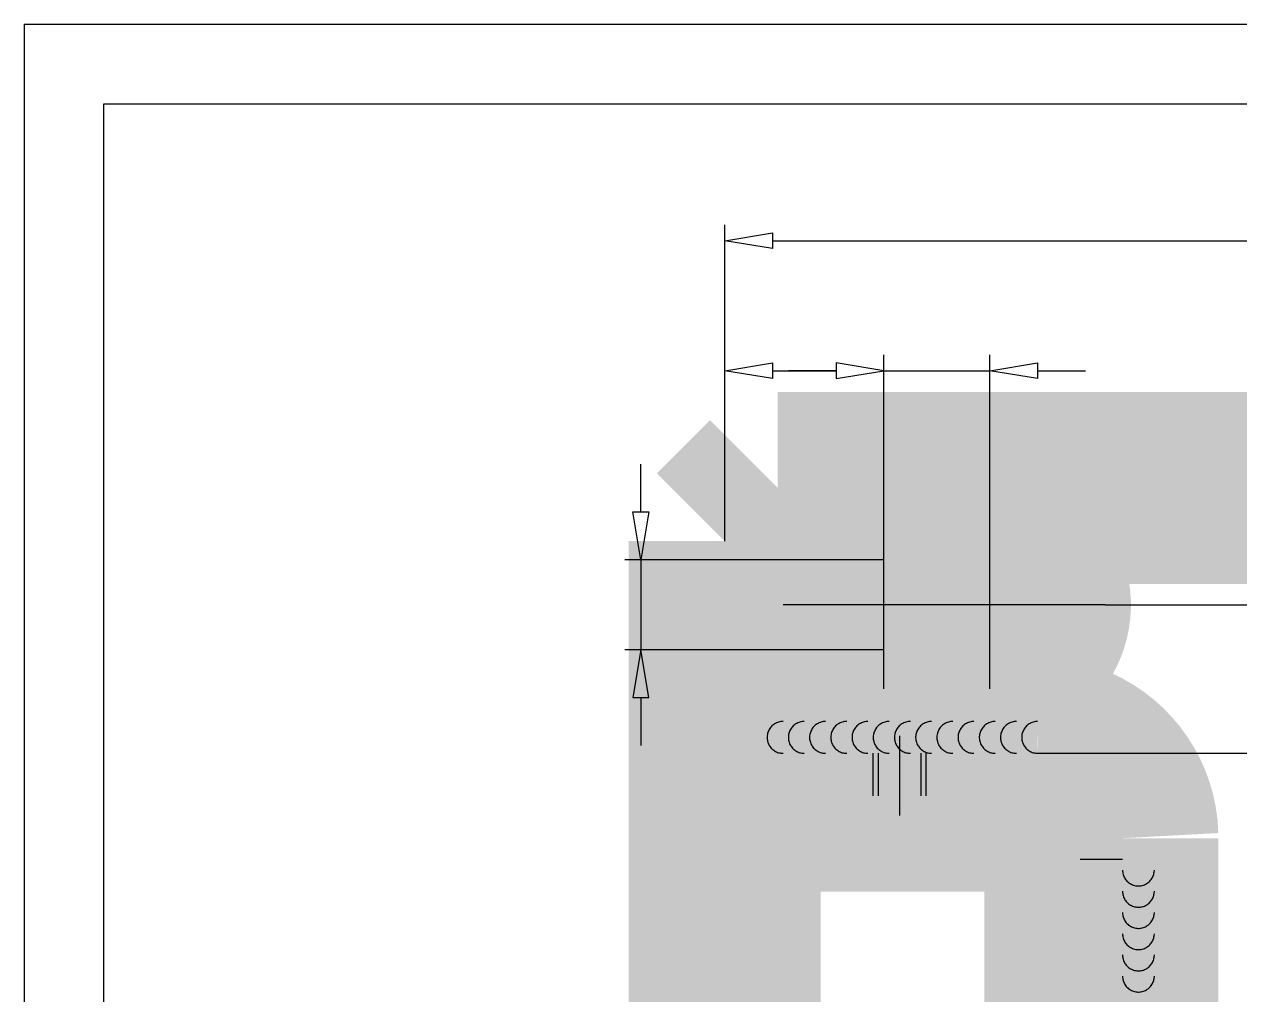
# Model space of a CAD drawing. Extents: x 17.6 to 52.5, y 0.1 to 49.5.
# Drawn here: x 17.65 to 26.61, y 42.29 to 49.45 of the extents above; entities that cross this region are included whole.
import ezdxf

# ---------------------------------------------------------------- set-up
doc = ezdxf.new("R2010")
doc.units = 0
doc.linetypes.add('1', pattern=[50.8, 31.75, -6.35, 6.35, -6.35])
doc.linetypes.add('2', pattern=[15, 12, -3])
doc.layers.get('0').update_dxf_attribs({"linetype": 'CONTINUOUS'})

msp = doc.modelspace()

# ---------------------------------------------------------------- linework, layer by layer
at = {"color": 7}
for points in [[(17.6458, 49.4517), (52.5138, 49.4517)], [(17.6458, 49.4517), (17.6458, 0.1435)], [(18.2328, 48.8647), (51.9268, 48.8647)], [(18.2328, 0.7305), (18.2328, 48.8647)]]:
    msp.add_lwpolyline(points, dxfattribs=at)
at = {"color": 5, "const_width": 0.0000000783}
for points in [[(26.1389, 48.0654), (26.098, 48.0692), (26.0936, 48.049), (26.0866, 48.0324), (26.0769, 48.0194), (26.0651, 48.0101), (26.0518, 48.0046), (26.037, 48.0027), (26.0192, 48.0053), (26.0034, 48.0132), (25.9895, 48.0262), (25.9786, 48.0436), (25.9722, 48.0645), (25.97, 48.0887), (25.9721, 48.1116), (25.9783, 48.1311), (25.9887, 48.1471), (26.0025, 48.159), (26.0188, 48.1661), (26.0377, 48.1685), (26.0498, 48.1674), (26.0611, 48.1642), (26.0716, 48.159), (26.081, 48.152), (26.0889, 48.1438), (26.0954, 48.1344), (26.1319, 48.1396), (26.1012, 48.3205), (25.9436, 48.3205), (25.9436, 48.2792), (26.0701, 48.2792), (26.0872, 48.1846), (26.0678, 48.1968), (26.0479, 48.2042), (26.0273, 48.2067), (26.0011, 48.2031), (25.9777, 48.1925), (25.9572, 48.1747), (25.9414, 48.1514), (25.9319, 48.124), (25.9287, 48.0925), (25.9315, 48.0621), (25.9398, 48.0346), (25.9538, 48.0099), (25.9766, 47.9861), (26.0043, 47.9719), (26.037, 47.9671), (26.0641, 47.9701), (26.0876, 47.9791), (26.1076, 47.994), (26.1232, 48.0139), (26.1337, 48.0377), (26.1389, 48.0654)], [(26.3252, 48.1641), (26.34, 48.1716), (26.352, 48.181), (26.3611, 48.1922), (26.3676, 48.2052), (26.3715, 48.2198), (26.3728, 48.236), (26.3701, 48.2602), (26.3618, 48.2818), (26.348, 48.3006), (26.3295, 48.3151), (26.3075, 48.3239), (26.2818, 48.3268), (26.2559, 48.3238), (26.2336, 48.3149), (26.215, 48.3), (26.2009, 48.2808), (26.1925, 48.2591), (26.1897, 48.2348), (26.191, 48.2191), (26.1948, 48.2049), (26.2012, 48.1921), (26.2103, 48.181), (26.222, 48.1716), (26.2364, 48.1641), (26.2185, 48.1557), (26.2037, 48.1443), (26.1919, 48.13), (26.1835, 48.1133), (26.1784, 48.0946), (26.1767, 48.0738), (26.1799, 48.0453), (26.1895, 48.02), (26.2055, 47.9979), (26.2267, 47.9808), (26.2519, 47.9706), (26.2811, 47.9671), (26.3104, 47.9706), (26.3356, 47.9809), (26.3568, 47.998), (26.3728, 48.0203), (26.3824, 48.046), (26.3856, 48.075), (26.3838, 48.0967), (26.3786, 48.1159), (26.3699, 48.1325), (26.358, 48.1464), (26.3431, 48.1569), (26.3252, 48.1641)], [(26.333, 48.2374), (26.3314, 48.2218), (26.3266, 48.2082), (26.3185, 48.1966), (26.3079, 48.1878), (26.2954, 48.1825), (26.2809, 48.1807), (26.2668, 48.1825), (26.2545, 48.1877), (26.2441, 48.1965), (26.2361, 48.2077), (26.2313, 48.2206), (26.2297, 48.235), (26.2313, 48.25), (26.2363, 48.2634), (26.2445, 48.275), (26.2552, 48.284), (26.2675, 48.2894), (26.2814, 48.2912), (26.2954, 48.2895), (26.3077, 48.2842), (26.3183, 48.2754), (26.3265, 48.2641), (26.3314, 48.2515), (26.333, 48.2374)], [(26.3456, 48.0748), (26.3447, 48.0626), (26.3421, 48.0506), (26.3377, 48.039), (26.3316, 48.0283), (26.3237, 48.0194), (26.3142, 48.0122), (26.3036, 48.0069), (26.2924, 48.0037), (26.2807, 48.0027), (26.2632, 48.0049), (26.2478, 48.0116), (26.2347, 48.0226), (26.2246, 48.0371), (26.2185, 48.054), (26.2165, 48.0733), (26.2186, 48.0929), (26.2248, 48.1102), (26.2352, 48.125), (26.2487, 48.1363), (26.2643, 48.1431), (26.282, 48.1454), (26.2993, 48.1432), (26.3144, 48.1364), (26.3275, 48.1252), (26.3375, 48.1106), (26.3436, 48.0938), (26.3456, 48.0748)], [(23.4298, 47.1063), (23.3889, 47.1102), (23.3846, 47.0899), (23.3775, 47.0733), (23.3678, 47.0603), (23.3561, 47.0511), (23.3428, 47.0455), (23.328, 47.0436), (23.3102, 47.0463), (23.2943, 47.0541), (23.2804, 47.0672), (23.2696, 47.0846), (23.2631, 47.1054), (23.2609, 47.1296), (23.263, 47.1526), (23.2692, 47.172), (23.2796, 47.188), (23.2934, 47.1999), (23.3097, 47.207), (23.3286, 47.2094), (23.3407, 47.2083), (23.352, 47.2052), (23.3625, 47.1999), (23.3719, 47.193), (23.3798, 47.1848), (23.3863, 47.1753), (23.4229, 47.1806), (23.3922, 47.3615), (23.2345, 47.3615), (23.2345, 47.3202), (23.361, 47.3202), (23.3781, 47.2255), (23.3588, 47.2378), (23.3388, 47.2451), (23.3182, 47.2476), (23.292, 47.2441), (23.2686, 47.2334), (23.2482, 47.2157), (23.2323, 47.1923), (23.2228, 47.1649), (23.2196, 47.1335), (23.2224, 47.1031), (23.2308, 47.0755), (23.2447, 47.0508), (23.2675, 47.0271), (23.2953, 47.0128), (23.328, 47.0081), (23.355, 47.0111), (23.3785, 47.02), (23.3985, 47.035), (23.4142, 47.0549), (23.4246, 47.0787), (23.4298, 47.1063)], [(23.5295, 47.0141), (23.5684, 47.0141), (23.5684, 47.2896), (23.5787, 47.2797), (23.591, 47.2698), (23.6053, 47.2599), (23.6199, 47.2508), (23.6336, 47.2433), (23.6462, 47.2375), (23.6462, 47.2793), (23.6254, 47.2915), (23.6063, 47.3053), (23.5891, 47.3206), (23.5744, 47.3367), (23.5629, 47.3524), (23.5546, 47.3677), (23.5295, 47.3677), (23.5295, 47.0141)], [(24.4081, 47.1878), (24.4068, 47.2267), (24.403, 47.2602), (24.3966, 47.2883), (24.3876, 47.3118), (24.3761, 47.3314), (24.3622, 47.3471), (24.3457, 47.3585), (24.3265, 47.3654), (24.3048, 47.3677), (24.2885, 47.3665), (24.2735, 47.3627), (24.26, 47.3563), (24.2479, 47.3476), (24.2373, 47.3366), (24.2282, 47.3234), (24.2205, 47.308), (24.2139, 47.2906), (24.2086, 47.271), (24.2046, 47.2481), (24.2022, 47.2203), (24.2014, 47.1878), (24.2027, 47.1491), (24.2065, 47.1158), (24.2129, 47.0877), (24.2218, 47.0643), (24.2332, 47.0446), (24.2472, 47.0289), (24.2637, 47.0173), (24.2829, 47.0104), (24.3048, 47.0081), (24.3331, 47.0121), (24.3571, 47.0243), (24.3768, 47.0446), (24.3942, 47.08), (24.4046, 47.1278), (24.4081, 47.1878)], [(24.5078, 47.0141), (24.5467, 47.0141), (24.5467, 47.2896), (24.5571, 47.2797), (24.5694, 47.2698), (24.5836, 47.2599), (24.5983, 47.2508), (24.6119, 47.2433), (24.6246, 47.2375), (24.6246, 47.2793), (24.6037, 47.2915), (24.5847, 47.3053), (24.5675, 47.3206), (24.5528, 47.3367), (24.5412, 47.3524), (24.5329, 47.3677), (24.5078, 47.3677), (24.5078, 47.0141)], [(24.3681, 47.1878), (24.3661, 47.1364), (24.36, 47.0979), (24.3499, 47.0723), (24.3367, 47.0564), (24.3217, 47.0468), (24.3048, 47.0436), (24.2878, 47.0468), (24.2728, 47.0564), (24.2597, 47.0725), (24.2495, 47.0981), (24.2435, 47.1365), (24.2414, 47.1878), (24.2435, 47.2393), (24.2495, 47.2778), (24.2597, 47.3033), (24.2729, 47.3192), (24.288, 47.3288), (24.3052, 47.3319), (24.3219, 47.3291), (24.3362, 47.3207), (24.348, 47.3067), (24.3592, 47.2792), (24.3659, 47.2395), (24.3681, 47.1878)], [(21.8698, 45.5271), (21.8698, 45.7364), (21.8294, 45.7364), (21.8294, 45.5271), (21.8698, 45.5271)], [(21.9767, 45.7364), (21.9364, 45.7364), (21.9364, 45.5271), (21.9767, 45.5271), (21.9767, 45.7364)], [(21.8859, 45.4242), (21.8784, 45.4389), (21.869, 45.4509), (21.8578, 45.46), (21.8448, 45.4665), (21.8302, 45.4704), (21.8141, 45.4717), (21.7898, 45.469), (21.7683, 45.4607), (21.7494, 45.4469), (21.7349, 45.4285), (21.7262, 45.4064), (21.7233, 45.3807), (21.7262, 45.3548), (21.7352, 45.3325), (21.75, 45.3139), (21.7692, 45.2998), (21.7909, 45.2914), (21.8153, 45.2886), (21.8309, 45.2899), (21.8451, 45.2937), (21.8579, 45.3001), (21.8691, 45.3092), (21.8784, 45.3209), (21.8859, 45.3353), (21.8944, 45.3174), (21.9058, 45.3026), (21.92, 45.2909), (21.9367, 45.2824), (21.9555, 45.2773), (21.9762, 45.2756), (22.0047, 45.2788), (22.0301, 45.2884), (22.0522, 45.3044), (22.0692, 45.3256), (22.0795, 45.3508), (22.0829, 45.38), (22.0795, 45.4093), (22.0692, 45.4345), (22.052, 45.4557), (22.0298, 45.4717), (22.0041, 45.4813), (21.975, 45.4845), (21.9534, 45.4827), (21.9342, 45.4775), (21.9175, 45.4688), (21.9037, 45.4569), (21.8932, 45.442), (21.8859, 45.4242)], [(21.8126, 45.4319), (21.8283, 45.4303), (21.8419, 45.4255), (21.8535, 45.4174), (21.8623, 45.4068), (21.8676, 45.3943), (21.8693, 45.3798), (21.8676, 45.3657), (21.8623, 45.3534), (21.8536, 45.343), (21.8423, 45.335), (21.8295, 45.3302), (21.815, 45.3286), (21.8, 45.3302), (21.7867, 45.3352), (21.775, 45.3434), (21.766, 45.3541), (21.7606, 45.3664), (21.7588, 45.3803), (21.7606, 45.3943), (21.7659, 45.4066), (21.7747, 45.4172), (21.7859, 45.4254), (21.7986, 45.4303), (21.8126, 45.4319)], [(21.9753, 45.4445), (21.9875, 45.4436), (21.9994, 45.441), (22.0111, 45.4366), (22.0217, 45.4305), (22.0307, 45.4227), (22.0379, 45.4131), (22.0431, 45.4025), (22.0463, 45.3913), (22.0473, 45.3796), (22.0451, 45.3621), (22.0385, 45.3467), (22.0274, 45.3336), (22.0129, 45.3235), (21.996, 45.3174), (21.9767, 45.3154), (21.9571, 45.3175), (21.9399, 45.3237), (21.9251, 45.3341), (21.9137, 45.3476), (21.9069, 45.3632), (21.9046, 45.3809), (21.9069, 45.3982), (21.9136, 45.4133), (21.9248, 45.4264), (21.9394, 45.4365), (21.9562, 45.4425), (21.9753, 45.4445)], [(22.0769, 45.2159), (22.0276, 45.2159), (22.0276, 45.1716), (22.0769, 45.1716), (22.0769, 45.2159)], [(21.9846, 45.1147), (21.9808, 45.0739), (22.0011, 45.0695), (22.0177, 45.0625), (22.0307, 45.0528), (22.0399, 45.041), (22.0455, 45.0277), (22.0473, 45.0129), (22.0447, 44.9951), (22.0369, 44.9793), (22.0238, 44.9653), (22.0064, 44.9545), (21.9856, 44.948), (21.9613, 44.9459), (21.9384, 44.9479), (21.919, 44.9542), (21.903, 44.9646), (21.8911, 44.9783), (21.884, 44.9947), (21.8816, 45.0135), (21.8826, 45.0257), (21.8858, 45.037), (21.8911, 45.0475), (21.898, 45.0569), (21.9062, 45.0648), (21.9157, 45.0713), (21.9104, 45.1078), (21.7295, 45.0771), (21.7295, 44.9195), (21.7708, 44.9195), (21.7708, 45.046), (21.8655, 45.0631), (21.8532, 45.0437), (21.8458, 45.0238), (21.8434, 45.0032), (21.8469, 44.9769), (21.8576, 44.9536), (21.8753, 44.9331), (21.8987, 44.9173), (21.9261, 44.9077), (21.9575, 44.9046), (21.9879, 44.9074), (22.0155, 44.9157), (22.0401, 44.9297), (22.0639, 44.9525), (22.0782, 44.9802), (22.0829, 45.0129), (22.0799, 45.04), (22.0709, 45.0635), (22.056, 45.0835), (22.0361, 45.0991), (22.0123, 45.1095), (21.9846, 45.1147)], [(21.8698, 44.6529), (21.8698, 44.8622), (21.8294, 44.8622), (21.8294, 44.6529), (21.8698, 44.6529)], [(21.9767, 44.8622), (21.9364, 44.8622), (21.9364, 44.6529), (21.9767, 44.6529), (21.9767, 44.8622)]]:
    msp.add_lwpolyline(points, dxfattribs=at)
at = {"color": 5}
for points in [[(22.8129, 45.6396), (22.8129, 47.9731)], [(23.1652, 47.9144), (23.1652, 47.797), (22.8129, 47.8557), (22.8129, 47.8557), (23.1652, 47.9144)], [(23.1652, 47.8557), (29.1134, 47.8557)], [(22.8129, 45.6396), (22.8129, 47.0141)], [(23.987, 45.7899), (23.987, 47.0141)], [(23.987, 45.7899), (23.987, 47.0141)], [(24.7696, 45.7899), (24.7696, 47.0141)], [(23.1652, 46.9554), (23.1652, 46.838), (22.8129, 46.8967), (22.8129, 46.8967), (23.1652, 46.9554)], [(23.1652, 46.8967), (23.6348, 46.8967)], [(23.6348, 46.8967), (23.2826, 46.8967)], [(23.6348, 46.9554), (23.6348, 46.838), (23.987, 46.8967), (23.987, 46.8967), (23.6348, 46.9554)], [(23.6348, 46.9554), (23.6348, 46.838), (23.987, 46.8967), (23.987, 46.8967), (23.6348, 46.9554)], [(23.987, 46.8967), (24.7696, 46.8967)], [(25.1218, 46.9554), (25.1218, 46.838), (24.7696, 46.8967), (24.7696, 46.8967), (25.1218, 46.9554)], [(25.1218, 46.8967), (25.474, 46.8967)], [(22.1943, 45.8548), (22.1943, 46.207)], [(22.1356, 45.8548), (22.253, 45.8548), (22.1943, 45.5026), (22.1943, 45.5026), (22.1356, 45.8548)], [(23.987, 45.5026), (22.0769, 45.5026)], [(22.1943, 45.5026), (22.1943, 44.8373)], [(25.6208, 45.17), (31.9166, 45.17)], [(23.987, 44.8373), (22.0769, 44.8373)], [(22.1356, 44.4851), (22.253, 44.4851), (22.1943, 44.8373), (22.1943, 44.8373), (22.1356, 44.4851)], [(22.1943, 44.4851), (22.1943, 44.1329)], [(23.2434, 44.309), (23.2352, 44.3088), (23.2271, 44.3079), (23.219, 44.3065), (23.2111, 44.3045), (23.2033, 44.302), (23.1957, 44.2989), (23.1883, 44.2953), (23.1812, 44.2912), (23.1744, 44.2866), (23.168, 44.2816), (23.1619, 44.2761), (23.1562, 44.2702), (23.1509, 44.2639), (23.1461, 44.2573), (23.1417, 44.2503), (23.1379, 44.2431), (23.1346, 44.2356), (23.1318, 44.2279), (23.1295, 44.22), (23.1278, 44.212), (23.1267, 44.2039), (23.1261, 44.1957), (23.1261, 44.1875), (23.1267, 44.1794), (23.1278, 44.1713), (23.1295, 44.1632), (23.1318, 44.1554), (23.1346, 44.1477), (23.1379, 44.1402), (23.1417, 44.1329), (23.1461, 44.126), (23.1509, 44.1194), (23.1562, 44.1131), (23.1619, 44.1072), (23.168, 44.1017), (23.1744, 44.0967), (23.1812, 44.0921), (23.1883, 44.088), (23.1957, 44.0844), (23.2033, 44.0813), (23.2111, 44.0788), (23.219, 44.0768), (23.2271, 44.0754), (23.2434, 44.0742)], [(23.4, 44.309), (23.3918, 44.3088), (23.3836, 44.3079), (23.3755, 44.3065), (23.3676, 44.3045), (23.3598, 44.302), (23.3522, 44.2989), (23.3448, 44.2953), (23.3377, 44.2912), (23.3309, 44.2866), (23.3245, 44.2816), (23.3184, 44.2761), (23.3127, 44.2702), (23.3074, 44.2639), (23.3026, 44.2573), (23.2983, 44.2503), (23.2944, 44.2431), (23.2911, 44.2356), (23.2883, 44.2279), (23.286, 44.22), (23.2843, 44.212), (23.2832, 44.2039), (23.2826, 44.1957), (23.2826, 44.1875), (23.2832, 44.1794), (23.2843, 44.1713), (23.286, 44.1632), (23.2883, 44.1554), (23.2911, 44.1477), (23.2944, 44.1402), (23.2983, 44.1329), (23.3026, 44.126), (23.3074, 44.1194), (23.3127, 44.1131), (23.3184, 44.1072), (23.3245, 44.1017), (23.3309, 44.0967), (23.3377, 44.0921), (23.3448, 44.088), (23.3522, 44.0844), (23.3598, 44.0813), (23.3676, 44.0788), (23.3755, 44.0768), (23.3836, 44.0754), (23.4, 44.0742)], [(23.5565, 44.309), (23.5483, 44.3088), (23.5401, 44.3079), (23.5321, 44.3065), (23.5241, 44.3045), (23.5163, 44.302), (23.5087, 44.2989), (23.5014, 44.2953), (23.4943, 44.2912), (23.4875, 44.2866), (23.481, 44.2816), (23.4749, 44.2761), (23.4692, 44.2702), (23.464, 44.2639), (23.4592, 44.2573), (23.4548, 44.2503), (23.451, 44.2431), (23.4476, 44.2356), (23.4448, 44.2279), (23.4426, 44.22), (23.4409, 44.212), (23.4397, 44.2039), (23.4392, 44.1957), (23.4392, 44.1875), (23.4397, 44.1794), (23.4409, 44.1713), (23.4426, 44.1632), (23.4448, 44.1554), (23.4476, 44.1477), (23.451, 44.1402), (23.4548, 44.1329), (23.4592, 44.126), (23.464, 44.1194), (23.4692, 44.1131), (23.4749, 44.1072), (23.481, 44.1017), (23.4875, 44.0967), (23.4943, 44.0921), (23.5014, 44.088), (23.5087, 44.0844), (23.5163, 44.0813), (23.5241, 44.0788), (23.5321, 44.0768), (23.5401, 44.0754), (23.5565, 44.0742)], [(23.713, 44.309), (23.7048, 44.3088), (23.6967, 44.3079), (23.6886, 44.3065), (23.6807, 44.3045), (23.6729, 44.302), (23.6653, 44.2989), (23.6579, 44.2953), (23.6508, 44.2912), (23.644, 44.2866), (23.6376, 44.2816), (23.6315, 44.2761), (23.6258, 44.2702), (23.6205, 44.2639), (23.6157, 44.2573), (23.6113, 44.2503), (23.6075, 44.2431), (23.6042, 44.2356), (23.6014, 44.2279), (23.5991, 44.22), (23.5974, 44.212), (23.5963, 44.2039), (23.5957, 44.1957), (23.5957, 44.1875), (23.5963, 44.1794), (23.5974, 44.1713), (23.5991, 44.1632), (23.6014, 44.1554), (23.6042, 44.1477), (23.6075, 44.1402), (23.6113, 44.1329), (23.6157, 44.126), (23.6205, 44.1194), (23.6258, 44.1131), (23.6315, 44.1072), (23.6376, 44.1017), (23.644, 44.0967), (23.6508, 44.0921), (23.6579, 44.088), (23.6653, 44.0844), (23.6729, 44.0813), (23.6807, 44.0788), (23.6886, 44.0768), (23.6967, 44.0754), (23.713, 44.0742)], [(23.8696, 44.309), (23.8614, 44.3088), (23.8532, 44.3079), (23.8451, 44.3065), (23.8372, 44.3045), (23.8294, 44.302), (23.8218, 44.2989), (23.8144, 44.2953), (23.8073, 44.2912), (23.8005, 44.2866), (23.7941, 44.2816), (23.788, 44.2761), (23.7823, 44.2702), (23.777, 44.2639), (23.7722, 44.2573), (23.7679, 44.2503), (23.764, 44.2431), (23.7607, 44.2356), (23.7579, 44.2279), (23.7556, 44.22), (23.7539, 44.212), (23.7528, 44.2039), (23.7522, 44.1957), (23.7522, 44.1875), (23.7528, 44.1794), (23.7539, 44.1713), (23.7556, 44.1632), (23.7579, 44.1554), (23.7607, 44.1477), (23.764, 44.1402), (23.7679, 44.1329), (23.7722, 44.126), (23.777, 44.1194), (23.7823, 44.1131), (23.788, 44.1072), (23.7941, 44.1017), (23.8005, 44.0967), (23.8073, 44.0921), (23.8144, 44.088), (23.8218, 44.0844), (23.8294, 44.0813), (23.8372, 44.0788), (23.8451, 44.0768), (23.8532, 44.0754), (23.8696, 44.0742)], [(24.0261, 44.309), (24.0179, 44.3088), (24.0097, 44.3079), (24.0017, 44.3065), (23.9937, 44.3045), (23.9859, 44.302), (23.9783, 44.2989), (23.971, 44.2953), (23.9639, 44.2912), (23.9571, 44.2866), (23.9506, 44.2816), (23.9445, 44.2761), (23.9388, 44.2702), (23.9336, 44.2639), (23.9288, 44.2573), (23.9244, 44.2503), (23.9206, 44.2431), (23.9172, 44.2356), (23.9144, 44.2279), (23.9122, 44.22), (23.9105, 44.212), (23.9093, 44.2039), (23.9088, 44.1957), (23.9088, 44.1875), (23.9093, 44.1794), (23.9105, 44.1713), (23.9122, 44.1632), (23.9144, 44.1554), (23.9172, 44.1477), (23.9206, 44.1402), (23.9244, 44.1329), (23.9288, 44.126), (23.9336, 44.1194), (23.9388, 44.1131), (23.9445, 44.1072), (23.9506, 44.1017), (23.9571, 44.0967), (23.9639, 44.0921), (23.971, 44.088), (23.9783, 44.0844), (23.9859, 44.0813), (23.9937, 44.0788), (24.0017, 44.0768), (24.0097, 44.0754), (24.0261, 44.0742)], [(24.1826, 44.309), (24.1744, 44.3088), (24.1663, 44.3079), (24.1582, 44.3065), (24.1503, 44.3045), (24.1425, 44.302), (24.1349, 44.2989), (24.1275, 44.2953), (24.1204, 44.2912), (24.1136, 44.2866), (24.1072, 44.2816), (24.1011, 44.2761), (24.0954, 44.2702), (24.0901, 44.2639), (24.0853, 44.2573), (24.081, 44.2503), (24.0771, 44.2431), (24.0738, 44.2356), (24.071, 44.2279), (24.0687, 44.22), (24.067, 44.212), (24.0659, 44.2039), (24.0653, 44.1957), (24.0653, 44.1875), (24.0659, 44.1794), (24.067, 44.1713), (24.0687, 44.1632), (24.071, 44.1554), (24.0738, 44.1477), (24.0771, 44.1402), (24.081, 44.1329), (24.0853, 44.126), (24.0901, 44.1194), (24.0954, 44.1131), (24.1011, 44.1072), (24.1072, 44.1017), (24.1136, 44.0967), (24.1204, 44.0921), (24.1275, 44.088), (24.1349, 44.0844), (24.1425, 44.0813), (24.1503, 44.0788), (24.1582, 44.0768), (24.1663, 44.0754), (24.1826, 44.0742)], [(24.3392, 44.309), (24.331, 44.3088), (24.3228, 44.3079), (24.3147, 44.3065), (24.3068, 44.3045), (24.299, 44.302), (24.2914, 44.2989), (24.284, 44.2953), (24.2769, 44.2912), (24.2701, 44.2866), (24.2637, 44.2816), (24.2576, 44.2761), (24.2519, 44.2702), (24.2466, 44.2639), (24.2418, 44.2573), (24.2375, 44.2503), (24.2336, 44.2431), (24.2303, 44.2356), (24.2275, 44.2279), (24.2252, 44.22), (24.2235, 44.212), (24.2224, 44.2039), (24.2218, 44.1957), (24.2218, 44.1875), (24.2224, 44.1794), (24.2235, 44.1713), (24.2252, 44.1632), (24.2275, 44.1554), (24.2303, 44.1477), (24.2336, 44.1402), (24.2375, 44.1329), (24.2418, 44.126), (24.2466, 44.1194), (24.2519, 44.1131), (24.2576, 44.1072), (24.2637, 44.1017), (24.2701, 44.0967), (24.2769, 44.0921), (24.284, 44.088), (24.2914, 44.0844), (24.299, 44.0813), (24.3068, 44.0788), (24.3147, 44.0768), (24.3228, 44.0754), (24.3392, 44.0742)], [(24.4957, 44.309), (24.4875, 44.3088), (24.4794, 44.3079), (24.4713, 44.3065), (24.4633, 44.3045), (24.4555, 44.302), (24.4479, 44.2989), (24.4406, 44.2953), (24.4335, 44.2912), (24.4267, 44.2866), (24.4202, 44.2816), (24.4141, 44.2761), (24.4084, 44.2702), (24.4032, 44.2639), (24.3984, 44.2573), (24.394, 44.2503), (24.3902, 44.2431), (24.3868, 44.2356), (24.384, 44.2279), (24.3818, 44.22), (24.3801, 44.212), (24.3789, 44.2039), (24.3784, 44.1957), (24.3784, 44.1875), (24.3789, 44.1794), (24.3801, 44.1713), (24.3818, 44.1632), (24.384, 44.1554), (24.3868, 44.1477), (24.3902, 44.1402), (24.394, 44.1329), (24.3984, 44.126), (24.4032, 44.1194), (24.4084, 44.1131), (24.4141, 44.1072), (24.4202, 44.1017), (24.4267, 44.0967), (24.4335, 44.0921), (24.4406, 44.088), (24.4479, 44.0844), (24.4555, 44.0813), (24.4633, 44.0788), (24.4713, 44.0768), (24.4794, 44.0754), (24.4957, 44.0742)], [(24.6522, 44.309), (24.644, 44.3088), (24.6359, 44.3079), (24.6278, 44.3065), (24.6199, 44.3045), (24.6121, 44.302), (24.6045, 44.2989), (24.5971, 44.2953), (24.59, 44.2912), (24.5832, 44.2866), (24.5768, 44.2816), (24.5707, 44.2761), (24.565, 44.2702), (24.5597, 44.2639), (24.5549, 44.2573), (24.5506, 44.2503), (24.5467, 44.2431), (24.5434, 44.2356), (24.5406, 44.2279), (24.5383, 44.22), (24.5366, 44.212), (24.5355, 44.2039), (24.5349, 44.1957), (24.5349, 44.1875), (24.5355, 44.1794), (24.5366, 44.1713), (24.5383, 44.1632), (24.5406, 44.1554), (24.5434, 44.1477), (24.5467, 44.1402), (24.5506, 44.1329), (24.5549, 44.126), (24.5597, 44.1194), (24.565, 44.1131), (24.5707, 44.1072), (24.5768, 44.1017), (24.5832, 44.0967), (24.59, 44.0921), (24.5971, 44.088), (24.6045, 44.0844), (24.6121, 44.0813), (24.6199, 44.0788), (24.6278, 44.0768), (24.6359, 44.0754), (24.6522, 44.0742)], [(24.8088, 44.309), (24.8006, 44.3088), (24.7924, 44.3079), (24.7843, 44.3065), (24.7764, 44.3045), (24.7686, 44.302), (24.761, 44.2989), (24.7536, 44.2953), (24.7465, 44.2912), (24.7398, 44.2866), (24.7333, 44.2816), (24.7272, 44.2761), (24.7215, 44.2702), (24.7162, 44.2639), (24.7114, 44.2573), (24.7071, 44.2503), (24.7032, 44.2431), (24.6999, 44.2356), (24.6971, 44.2279), (24.6948, 44.22), (24.6931, 44.212), (24.692, 44.2039), (24.6914, 44.1957), (24.6914, 44.1875), (24.692, 44.1794), (24.6931, 44.1713), (24.6948, 44.1632), (24.6971, 44.1554), (24.6999, 44.1477), (24.7032, 44.1402), (24.7071, 44.1329), (24.7114, 44.126), (24.7162, 44.1194), (24.7215, 44.1131), (24.7272, 44.1072), (24.7333, 44.1017), (24.7398, 44.0967), (24.7465, 44.0921), (24.7536, 44.088), (24.761, 44.0844), (24.7686, 44.0813), (24.7764, 44.0788), (24.7843, 44.0768), (24.7924, 44.0754), (24.8088, 44.0742)], [(24.9653, 44.309), (24.9571, 44.3088), (24.949, 44.3079), (24.9409, 44.3065), (24.9329, 44.3045), (24.9251, 44.302), (24.9175, 44.2989), (24.9102, 44.2953), (24.9031, 44.2912), (24.8963, 44.2866), (24.8898, 44.2816), (24.8837, 44.2761), (24.878, 44.2702), (24.8728, 44.2639), (24.868, 44.2573), (24.8636, 44.2503), (24.8598, 44.2431), (24.8564, 44.2356), (24.8536, 44.2279), (24.8514, 44.22), (24.8497, 44.212), (24.8485, 44.2039), (24.848, 44.1957), (24.848, 44.1875), (24.8485, 44.1794), (24.8497, 44.1713), (24.8514, 44.1632), (24.8536, 44.1554), (24.8564, 44.1477), (24.8598, 44.1402), (24.8636, 44.1329), (24.868, 44.126), (24.8728, 44.1194), (24.878, 44.1131), (24.8837, 44.1072), (24.8898, 44.1017), (24.8963, 44.0967), (24.9031, 44.0921), (24.9102, 44.088), (24.9175, 44.0844), (24.9251, 44.0813), (24.9329, 44.0788), (24.9409, 44.0768), (24.949, 44.0754), (24.9653, 44.0742)], [(25.1218, 44.309), (25.1136, 44.3088), (25.1055, 44.3079), (25.0974, 44.3065), (25.0895, 44.3045), (25.0817, 44.302), (25.0741, 44.2989), (25.0667, 44.2953), (25.0596, 44.2912), (25.0528, 44.2866), (25.0464, 44.2816), (25.0403, 44.2761), (25.0346, 44.2702), (25.0293, 44.2639), (25.0245, 44.2573), (25.0202, 44.2503), (25.0163, 44.2431), (25.013, 44.2356), (25.0102, 44.2279), (25.0079, 44.22), (25.0062, 44.212), (25.0051, 44.2039), (25.0045, 44.1957), (25.0045, 44.1875), (25.0051, 44.1794), (25.0062, 44.1713), (25.0079, 44.1632), (25.0102, 44.1554), (25.013, 44.1477), (25.0163, 44.1402), (25.0202, 44.1329), (25.0245, 44.126), (25.0293, 44.1194), (25.0346, 44.1131), (25.0403, 44.1072), (25.0464, 44.1017), (25.0528, 44.0967), (25.0596, 44.0921), (25.0667, 44.088), (25.0741, 44.0844), (25.0817, 44.0813), (25.0895, 44.0788), (25.0974, 44.0768), (25.1055, 44.0754), (25.1218, 44.0742)], [(25.1218, 44.0742), (31.1362, 44.0742)], [(25.748, 43.2133), (25.7482, 43.2051), (25.7491, 43.197), (25.7505, 43.1889), (25.7525, 43.1809), (25.755, 43.1732), (25.7581, 43.1656), (25.7617, 43.1582), (25.7658, 43.1511), (25.7704, 43.1443), (25.7754, 43.1378), (25.7809, 43.1318), (25.7868, 43.1261), (25.7931, 43.1208), (25.7997, 43.116), (25.8067, 43.1116), (25.8139, 43.1078), (25.8214, 43.1045), (25.8291, 43.1017), (25.837, 43.0994), (25.845, 43.0977), (25.8531, 43.0966), (25.8613, 43.096), (25.8695, 43.096), (25.8776, 43.0966), (25.8857, 43.0977), (25.8938, 43.0994), (25.9016, 43.1017), (25.9093, 43.1045), (25.9168, 43.1078), (25.9241, 43.1116), (25.931, 43.116), (25.9376, 43.1208), (25.9439, 43.1261), (25.9498, 43.1318), (25.9553, 43.1378), (25.9603, 43.1443), (25.9649, 43.1511), (25.969, 43.1582), (25.9726, 43.1656), (25.9757, 43.1732), (25.9782, 43.1809), (25.9802, 43.1889), (25.9816, 43.197), (25.9828, 43.2133)], [(25.748, 43.0568), (25.7482, 43.0486), (25.7491, 43.0404), (25.7505, 43.0324), (25.7525, 43.0244), (25.755, 43.0166), (25.7581, 43.009), (25.7617, 43.0017), (25.7658, 42.9946), (25.7704, 42.9878), (25.7754, 42.9813), (25.7809, 42.9752), (25.7868, 42.9695), (25.7931, 42.9643), (25.7997, 42.9594), (25.8067, 42.9551), (25.8139, 42.9513), (25.8214, 42.9479), (25.8291, 42.9451), (25.837, 42.9429), (25.845, 42.9412), (25.8531, 42.94), (25.8613, 42.9394), (25.8695, 42.9394), (25.8776, 42.94), (25.8857, 42.9412), (25.8938, 42.9429), (25.9016, 42.9451), (25.9093, 42.9479), (25.9168, 42.9513), (25.9241, 42.9551), (25.931, 42.9594), (25.9376, 42.9643), (25.9439, 42.9695), (25.9498, 42.9752), (25.9553, 42.9813), (25.9603, 42.9878), (25.9649, 42.9946), (25.969, 43.0017), (25.9726, 43.009), (25.9757, 43.0166), (25.9782, 43.0244), (25.9802, 43.0324), (25.9816, 43.0404), (25.9828, 43.0568)], [(25.748, 42.9002), (25.7482, 42.8921), (25.7491, 42.8839), (25.7505, 42.8758), (25.7525, 42.8679), (25.755, 42.8601), (25.7581, 42.8525), (25.7617, 42.8451), (25.7658, 42.838), (25.7704, 42.8312), (25.7754, 42.8248), (25.7809, 42.8187), (25.7868, 42.813), (25.7931, 42.8077), (25.7997, 42.8029), (25.8067, 42.7986), (25.8139, 42.7947), (25.8214, 42.7914), (25.8291, 42.7886), (25.837, 42.7863), (25.845, 42.7846), (25.8531, 42.7835), (25.8613, 42.7829), (25.8695, 42.7829), (25.8776, 42.7835), (25.8857, 42.7846), (25.8938, 42.7863), (25.9016, 42.7886), (25.9093, 42.7914), (25.9168, 42.7947), (25.9241, 42.7986), (25.931, 42.8029), (25.9376, 42.8077), (25.9439, 42.813), (25.9498, 42.8187), (25.9553, 42.8248), (25.9603, 42.8312), (25.9649, 42.838), (25.969, 42.8451), (25.9726, 42.8525), (25.9757, 42.8601), (25.9782, 42.8679), (25.9802, 42.8758), (25.9816, 42.8839), (25.9828, 42.9002)], [(25.748, 42.7437), (25.7482, 42.7355), (25.7491, 42.7274), (25.7505, 42.7193), (25.7525, 42.7113), (25.755, 42.7036), (25.7581, 42.696), (25.7617, 42.6886), (25.7658, 42.6815), (25.7704, 42.6747), (25.7754, 42.6682), (25.7809, 42.6622), (25.7868, 42.6565), (25.7931, 42.6512), (25.7997, 42.6464), (25.8067, 42.642), (25.8139, 42.6382), (25.8214, 42.6349), (25.8291, 42.6321), (25.837, 42.6298), (25.845, 42.6281), (25.8531, 42.6269), (25.8613, 42.6264), (25.8695, 42.6264), (25.8776, 42.6269), (25.8857, 42.6281), (25.8938, 42.6298), (25.9016, 42.6321), (25.9093, 42.6349), (25.9168, 42.6382), (25.9241, 42.642), (25.931, 42.6464), (25.9376, 42.6512), (25.9439, 42.6565), (25.9498, 42.6622), (25.9553, 42.6682), (25.9603, 42.6747), (25.9649, 42.6815), (25.969, 42.6886), (25.9726, 42.696), (25.9757, 42.7036), (25.9782, 42.7113), (25.9802, 42.7193), (25.9816, 42.7274), (25.9828, 42.7437)], [(25.748, 42.5872), (25.7482, 42.579), (25.7491, 42.5708), (25.7505, 42.5628), (25.7525, 42.5548), (25.755, 42.547), (25.7581, 42.5394), (25.7617, 42.5321), (25.7658, 42.525), (25.7704, 42.5182), (25.7754, 42.5117), (25.7809, 42.5056), (25.7868, 42.4999), (25.7931, 42.4947), (25.7997, 42.4898), (25.8067, 42.4855), (25.8139, 42.4817), (25.8214, 42.4783), (25.8291, 42.4755), (25.837, 42.4733), (25.845, 42.4716), (25.8531, 42.4704), (25.8613, 42.4698), (25.8695, 42.4698), (25.8776, 42.4704), (25.8857, 42.4716), (25.8938, 42.4733), (25.9016, 42.4755), (25.9093, 42.4783), (25.9168, 42.4817), (25.9241, 42.4855), (25.931, 42.4898), (25.9376, 42.4947), (25.9439, 42.4999), (25.9498, 42.5056), (25.9553, 42.5117), (25.9603, 42.5182), (25.9649, 42.525), (25.969, 42.5321), (25.9726, 42.5394), (25.9757, 42.547), (25.9782, 42.5548), (25.9802, 42.5628), (25.9816, 42.5708), (25.9828, 42.5872)], [(25.748, 42.4306), (25.7482, 42.4224), (25.7491, 42.4143), (25.7505, 42.4062), (25.7525, 42.3983), (25.755, 42.3905), (25.7581, 42.3829), (25.7617, 42.3755), (25.7658, 42.3684), (25.7704, 42.3616), (25.7754, 42.3552), (25.7809, 42.3491), (25.7868, 42.3434), (25.7931, 42.3381), (25.7997, 42.3333), (25.8067, 42.329), (25.8139, 42.3251), (25.8214, 42.3218), (25.8291, 42.319), (25.837, 42.3167), (25.845, 42.315), (25.8531, 42.3139), (25.8613, 42.3133), (25.8695, 42.3133), (25.8776, 42.3139), (25.8857, 42.315), (25.8938, 42.3167), (25.9016, 42.319), (25.9093, 42.3218), (25.9168, 42.3251), (25.9241, 42.329), (25.931, 42.3333), (25.9376, 42.3381), (25.9439, 42.3434), (25.9498, 42.3491), (25.9553, 42.3552), (25.9603, 42.3616), (25.9649, 42.3684), (25.969, 42.3755), (25.9726, 42.3829), (25.9757, 42.3905), (25.9782, 42.3983), (25.9802, 42.4062), (25.9816, 42.4143), (25.9828, 42.4306)]]:
    msp.add_lwpolyline(points, dxfattribs=at)
at = {"color": 7, "const_width": 1.415}
for points in [[(22.8129, 45.6396), (23.2043, 46.0309)], [(28.2916, 46.0309), (23.2043, 46.0309)], [(22.8129, 37.0302), (22.8129, 45.6396)], [(23.987, 44.8373), (23.9638, 44.8382), (23.9407, 44.8406), (23.9178, 44.8446), (23.8953, 44.8502), (23.8732, 44.8574), (23.8517, 44.8661), (23.8308, 44.8763), (23.8107, 44.8879), (23.7914, 44.9009), (23.7731, 44.9152), (23.7559, 44.9307), (23.7398, 44.9474), (23.7248, 44.9652), (23.7112, 44.984), (23.6989, 45.0037), (23.688, 45.0242), (23.6785, 45.0454), (23.6706, 45.0672), (23.6642, 45.0895), (23.6594, 45.1122), (23.6561, 45.1352), (23.6545, 45.1584), (23.6545, 45.1816), (23.6561, 45.2048), (23.6594, 45.2277), (23.6642, 45.2505), (23.6706, 45.2728), (23.6785, 45.2946), (23.688, 45.3158), (23.6989, 45.3363), (23.7112, 45.356), (23.7248, 45.3748), (23.7398, 45.3926), (23.7559, 45.4093), (23.7731, 45.4248), (23.7914, 45.4391), (23.8107, 45.4521), (23.8308, 45.4637), (23.8517, 45.4739), (23.8732, 45.4826), (23.8953, 45.4897), (23.9178, 45.4953), (23.9407, 45.4994), (23.987, 45.5026)], [(23.987, 45.5026), (24.7696, 45.5026)], [(24.7696, 44.8373), (24.7928, 44.8382), (24.8159, 44.8406), (24.8388, 44.8446), (24.8613, 44.8502), (24.8834, 44.8574), (24.9049, 44.8661), (24.9258, 44.8763), (24.9459, 44.8879), (24.9651, 44.9009), (24.9834, 44.9152), (25.0007, 44.9307), (25.0168, 44.9474), (25.0317, 44.9652), (25.0454, 44.984), (25.0577, 45.0037), (25.0686, 45.0242), (25.078, 45.0454), (25.086, 45.0672), (25.0924, 45.0895), (25.0972, 45.1122), (25.1004, 45.1352), (25.1021, 45.1584), (25.1021, 45.1816), (25.1004, 45.2048), (25.0972, 45.2277), (25.0924, 45.2505), (25.086, 45.2728), (25.078, 45.2946), (25.0686, 45.3158), (25.0577, 45.3363), (25.0454, 45.356), (25.0317, 45.3748), (25.0168, 45.3926), (25.0007, 45.4093), (24.9834, 45.4248), (24.9651, 45.4391), (24.9459, 45.4521), (24.9258, 45.4637), (24.9049, 45.4739), (24.8834, 45.4826), (24.8613, 45.4897), (24.8388, 45.4953), (24.8159, 45.4994), (24.7696, 45.5026)], [(24.7696, 44.8373), (23.987, 44.8373)], [(23.0086, 44.0742), (25.1218, 44.0742)], [(23.0086, 44.0742), (23.0086, 43.7612)], [(24.574, 43.7612), (24.574, 44.0742)], [(25.1218, 44.0742), (25.1655, 44.0727), (25.209, 44.0682), (25.252, 44.0606), (25.2944, 44.05), (25.336, 44.0365), (25.3765, 44.0201), (25.4158, 44.001), (25.4536, 43.9791), (25.4899, 43.9547), (25.5243, 43.9278), (25.5568, 43.8985), (25.5871, 43.8671), (25.6152, 43.8336), (25.6409, 43.7982), (25.6641, 43.7612), (25.6846, 43.7226), (25.7024, 43.6827), (25.7173, 43.6416), (25.7294, 43.5996), (25.7384, 43.5568), (25.7445, 43.5136), (25.748, 43.4481)], [(23.0086, 43.7612), (25.1218, 43.7612)], [(25.1218, 43.7612), (25.1437, 43.7604), (25.1654, 43.7581), (25.1869, 43.7543), (25.2081, 43.749), (25.2289, 43.7423), (25.2492, 43.7341), (25.2688, 43.7245), (25.2877, 43.7136), (25.3058, 43.7014), (25.3231, 43.6879), (25.3393, 43.6733), (25.3545, 43.6576), (25.3685, 43.6409), (25.3814, 43.6232), (25.393, 43.6046), (25.4032, 43.5853), (25.4121, 43.5654), (25.4196, 43.5449), (25.4256, 43.5238), (25.4301, 43.5025), (25.4332, 43.4808), (25.4349, 43.4481)], [(25.4349, 39.2217), (25.4349, 43.4481)], [(25.748, 39.2217), (25.748, 43.4481)]]:
    msp.add_lwpolyline(points, dxfattribs=at)
at = {"color": 1, "linetype": '1'}
for points in [[(23.987, 44.55), (23.987, 45.7899)], [(24.7696, 44.55), (24.7696, 45.7899)], [(25.6208, 45.17), (23.2443, 45.17)], [(25.3935, 45.17), (23.367, 45.17)], [(24.1041, 43.6143), (24.1041, 44.2043)]]:
    msp.add_lwpolyline(points, dxfattribs=at)
at = {"color": 8, "linetype": '2'}
for points in [[(23.9084, 43.7612), (23.9084, 44.0742)], [(23.9468, 43.7612), (23.9468, 44.0742)], [(24.2613, 43.7612), (24.2613, 44.0742)], [(24.2997, 43.7612), (24.2997, 44.0742)], [(25.748, 43.2916), (25.4349, 43.2916)]]:
    msp.add_lwpolyline(points, dxfattribs=at)

doc.saveas('drawing.dxf')
